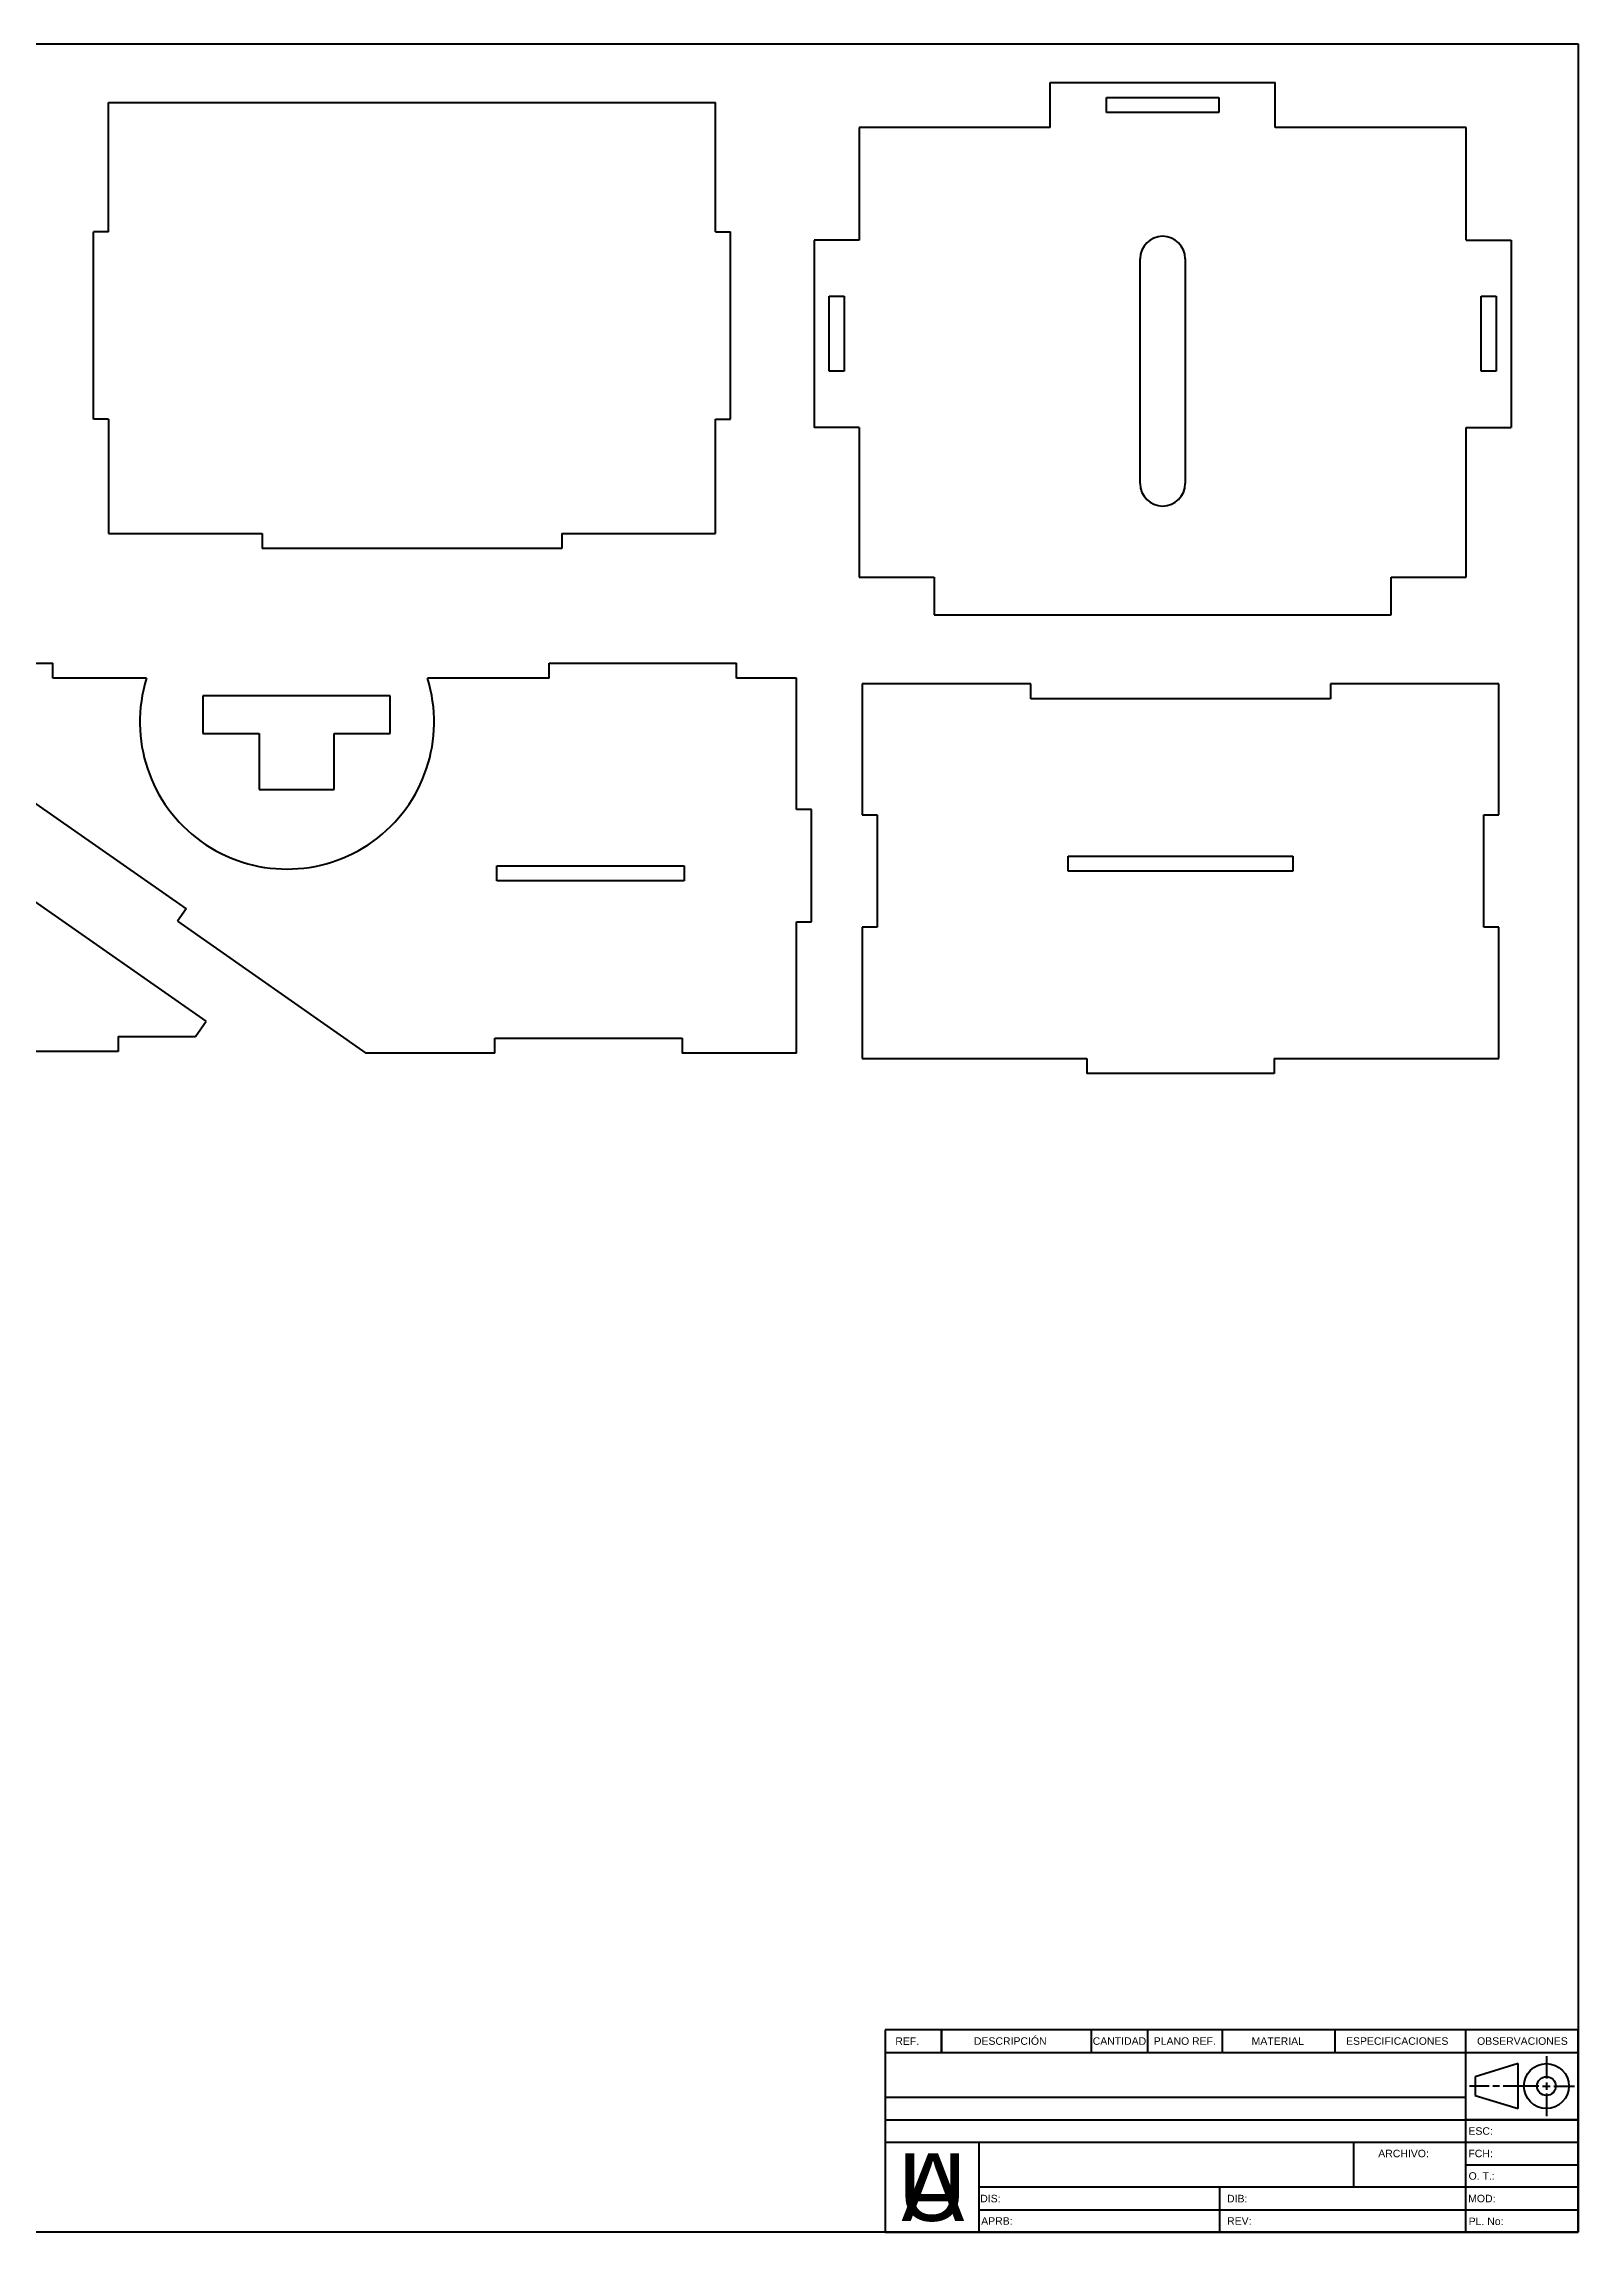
# Model space of a CAD drawing. Header units: millimetres. Extents: x 20 to 836, y 5 to 589.
# Drawn here: x 426 to 836, y 5 to 589 of the extents above; entities that cross this region are included whole.
import ezdxf
from ezdxf.enums import TextEntityAlignment as Align

# ---------------------------------------------------------------- set-up
doc = ezdxf.new("R2010")
doc.units = ezdxf.units.MM
for name, color, linetype, lineweight in [('Border (ISO)', 7, 'Continuous', 70), ('Title (ISO)', 7, 'Continuous', 50), ('Visible (ISO)', 7, 'Continuous', 50)]:
    doc.layers.add(name, color=color, linetype=linetype, lineweight=lineweight)
doc.styles.add('Note Text (ISO)', font='tahoma.ttf')
doc.styles.add('Text Style20', font='arial.ttf')
doc.styles.add('Text Style40', font='arial.ttf')
doc.styles.add('Text Style56', font='arial.ttf')

# ---------------------------------------------------------------- blocks, each defined once
blk = doc.blocks.new('Borders ISO')
at = {"layer": 'Border (ISO)'}
for p, q in [((20, 589), (836, 589)), ((20, 5), (20, 589)), ((836, 589), (836, 5)), ((836, 5), (20, 5))]:
    blk.add_line(p, q, dxfattribs=at)
blk = doc.blocks.new('Title Blocks ISOUdeA')
at = {"layer": 'Title (ISO)'}
for p, q in [((271.71, 174), (86.71, 174)), ((86.71, 174), (86.71, 120)), ((101.71, 168), (101.71, 174)), ((101.71, 174), (101.71, 168)), ((141.69, 174), (141.69, 168)), ((141.69, 174), (141.69, 168)), ((156.69, 174), (156.69, 168)), ((176.69, 174), (176.69, 168)), ((206.71, 174), (206.71, 168)), ((241.71, 120), (241.71, 174)), ((271.71, 120), (271.71, 174)), ((86.71, 168), (271.71, 168)), ((241.71, 168), (271.71, 168)), ((241.71, 150), (241.71, 168)), ((255.71, 165), (244.21, 161.5)), ((255.71, 153), (255.71, 165)), ((263.21, 167), (263.21, 161)), ((271.71, 168), (271.71, 150)), ((247.91, 159), (242.71, 159)), ((244.21, 161.5), (244.21, 156.5)), ((250.71, 159), (248.91, 159)), ((261.21, 159), (251.71, 159)), ((262.21, 159), (264.21, 159)), ((263.21, 160), (263.21, 158)), ((265.21, 159), (270.71, 159)), ((86.71, 156), (241.71, 156)), ((244.21, 156.5), (255.71, 153)), ((263.21, 157), (263.21, 151)), ((86.71, 150), (271.71, 150)), ((271.71, 150), (241.71, 150)), ((86.71, 144), (271.71, 144)), ((86.71, 144), (111.71, 144)), ((86.71, 144), (86.71, 120)), ((111.71, 144), (111.71, 120)), ((211.71, 144), (211.71, 132)), ((241.71, 138), (271.71, 138)), ((271.71, 132), (111.71, 132)), ((176.07, 120), (176.07, 132)), ((111.71, 126), (271.71, 126)), ((86.71, 120), (271.71, 120))]:
    blk.add_line(p, q, dxfattribs=at)
for radius in [6, 2.5]:
    blk.add_circle((263.21, 159), radius, dxfattribs=at)
at = {"layer": 'Title (ISO)', "style": 'Note Text (ISO)'}
for s, insert, char_height, width, attachment_point in [('\\fArial|b0|i0;{\\H2.0000;REF.}', (92.58, 171), 2, 15.0045, 5), ('\\fArial|b0|i0;{\\H2.0000;DESCRIPCIÓN}', (120.09, 171), 2, 40.0397, 5), ('\\fArial|b0|i0;{\\H2.0000;CANTIDAD}', (149.23, 171), 2, 15.0033, 5), ('\\fArial|b0|i0;{\\H2.0000;PLANO REF.}', (166.68, 171), 2, 20.0141, 5), ('\\fArial|b0|i0;{\\H2.0000;MATERIAL}', (191.5, 171), 2, 30.0011, 5), ('\\fArial|b0|i0;{\\H2.0000;ESPECIFICACIONES}', (223.38, 171), 2, 33.3891, 5), ('\\fArial|b0|i0;{\\H2.0000;OBSERVACIONES}', (256.81, 171), 2, 29.9491, 5), ('\\fArial|b0|i0;{\\H2.0000;ESC:}', (245.65, 147), 2, 6.6713, 5), ('\\fArial|b0|i0;{\\H18.0000;U}', (90.17, 141.01), 18, 23.3668, 1), ('\\fArial|b0|i0;{\\H2.0000;ARCHIVO:}', (225.07, 141), 2, 30, 5), ('\\fArial|b0|i0;{\\H2.0000;FCH:}', (245.64, 141), 2, 6.6713, 5), ('\\fArial|b0|i0;{\\H2.0000;O. T.:}', (245.93, 135), 2, 7.1965, 5), ('\\fArial|b0|i0;{\\H2.0000;DIS:}', (114.78, 128.98), 2, 5.4345, 5), ('\\fArial|b0|i0;{\\H2.0000;DIB:}', (180.68, 128.98), 2, 5.4345, 5), ('\\fArial|b0|i0;{\\H2.0000;MOD:}', (245.98, 128.98), 2, 7.3202, 5), ('\\fArial|b0|i0;{\\H2.0000;APRB:}', (116.52, 123), 2, 8.7545, 5), ('\\fArial|b0|i0;{\\H2.0000;REV:}', (181.23, 123), 2, 6.5229, 5), ('\\fArial|b0|i0;{\\H2.0000;PL. No:}', (247.11, 122.9), 2, 9.5932, 5)]:
    blk.add_mtext(s, dxfattribs=dict(at, insert=insert, char_height=char_height, width=width, attachment_point=attachment_point))
at = {"layer": 'Title (ISO)', "insert": (91.05, 141.01), "char_height": 18, "attachment_point": 1, "style": 'Note Text (ISO)'}
blk.add_mtext('\\fArial|b0|i0;{\\H18.0000;A}', dxfattribs=at)
at = {"layer": 'Title (ISO)'}
for tag, height, style, p in [('¿Nombre_de_la_empresa?', 5, 'Text Style20', (162.57, 162)), ('¿Nombre_de_la_sección?', 3, 'Text Style56', (162.57, 153)), ('¿Nombre_de_la_Subsección?', 3, 'Text Style56', (162.57, 147)), ('¿Escala?', 2, 'Text Style40', (261.16, 147)), ('¿Fecha_?', 2, 'Text Style40', (259.28, 141)), ('¿Nombre_del_Ensamble?', 3, 'Text Style56', (161.71, 138)), ('¿Archivo_?', 2, 'Text Style40', (225.07, 135)), ('¿Orden_de_trabajo_?', 2, 'Text Style40', (259.71, 135)), ('¿Nombre_del_Diseñador_?', 2, 'Text Style40', (133.6, 128.98)), ('¿Nombre_del_Dibujante_?', 2, 'Text Style40', (199.33, 128.98)), ('¿Modelo_?', 2, 'Text Style40', (259.77, 128.98)), ('¿Nombre_de_Quien_Aprueba_?', 2, 'Text Style40', (139.51, 123)), ('¿Nombre_del_Revisor_?', 2, 'Text Style40', (198.99, 123)), ('¿No_Plano_?', 2, 'Text Style40', (260.86, 122.9))]:
    blk.add_attdef(tag, text='', height=height, dxfattribs=dict(at, style=style)).set_placement(p, align=Align.MIDDLE_CENTER)

msp = doc.modelspace()

# ---------------------------------------------------------------- linework, layer by layer
at = {"layer": 'Visible (ISO)'}
for p, q in [((695.06, 578.63), (755.06, 578.63)), ((695.06, 566.63), (695.06, 578.63)), ((755.06, 566.63), (755.06, 578.63)), ((443.68, 573.3), (605.68, 573.3)), ((443.68, 538.8), (443.68, 573.3)), ((605.68, 538.8), (605.68, 573.3)), ((710.06, 574.63), (740.06, 574.63)), ((710.06, 570.63), (710.06, 574.63)), ((740.06, 574.63), (740.06, 570.63)), ((644.06, 566.63), (644.06, 536.63)), ((695.06, 566.63), (644.06, 566.63)), ((740.06, 570.63), (710.06, 570.63)), ((806.06, 566.63), (755.06, 566.63)), ((806.06, 536.63), (806.06, 566.63)), ((443.68, 538.8), (439.68, 538.8)), ((439.68, 488.8), (439.68, 538.8)), ((605.68, 538.8), (609.68, 538.8)), ((609.68, 488.8), (609.68, 538.8)), ((644.06, 536.63), (632.06, 536.63)), ((632.06, 536.63), (632.06, 486.63)), ((719.06, 471.63), (719.06, 531.63)), ((731.06, 531.63), (731.06, 471.63)), ((806.06, 536.63), (818.06, 536.63)), ((818.06, 536.63), (818.06, 486.63)), ((636.06, 521.63), (640.06, 521.63)), ((636.06, 501.63), (636.06, 521.63)), ((640.06, 521.63), (640.06, 501.63)), ((810.06, 521.63), (814.06, 521.63)), ((810.06, 501.63), (810.06, 521.63)), ((814.06, 521.63), (814.06, 501.63)), ((640.06, 501.63), (636.06, 501.63)), ((814.06, 501.63), (810.06, 501.63)), ((443.68, 488.8), (439.68, 488.8)), ((443.68, 488.8), (443.68, 458.3)), ((605.68, 488.8), (609.68, 488.8)), ((605.68, 458.3), (605.68, 488.8)), ((644.06, 486.63), (632.06, 486.63)), ((644.06, 486.63), (644.06, 446.63)), ((806.06, 446.63), (806.06, 486.63)), ((806.06, 486.63), (818.06, 486.63)), ((443.68, 458.3), (484.68, 458.3)), ((484.68, 458.3), (484.68, 454.3)), ((564.68, 458.3), (605.68, 458.3)), ((564.68, 458.3), (564.68, 454.3)), ((564.68, 454.3), (484.68, 454.3)), ((644.06, 446.63), (664.06, 446.63)), ((664.06, 446.63), (664.06, 436.63)), ((786.06, 446.63), (806.06, 446.63)), ((786.06, 436.63), (786.06, 446.63)), ((664.06, 436.63), (786.06, 436.63)), ((398.8, 423.67), (428.8, 423.67)), ((428.8, 419.67), (428.8, 423.67)), ((561.3, 423.67), (611.3, 423.67)), ((561.3, 419.67), (561.3, 423.67)), ((611.3, 419.67), (611.3, 423.67)), ((453.8, 419.67), (428.8, 419.67)), ((468.86, 414.97), (468.86, 404.97)), ((518.86, 414.97), (468.86, 414.97)), ((518.86, 404.97), (518.86, 414.97)), ((561.3, 419.67), (528.8, 419.67)), ((627.3, 419.67), (611.3, 419.67)), ((627.3, 384.67), (627.3, 419.67)), ((689.83, 418.23), (644.83, 418.23)), ((644.83, 418.23), (644.83, 383.23)), ((689.83, 414.23), (689.83, 418.23)), ((769.83, 418.23), (769.83, 414.23)), ((814.83, 418.23), (769.83, 418.23)), ((814.83, 383.23), (814.83, 418.23)), ((769.83, 414.23), (689.83, 414.23)), ((468.86, 404.97), (483.86, 404.97)), ((483.86, 404.97), (483.86, 389.97)), ((503.86, 404.97), (518.86, 404.97)), ((503.86, 389.97), (503.86, 404.97)), ((423.38, 386.82), (464.34, 358.14)), ((483.86, 389.97), (503.86, 389.97)), ((631.3, 384.67), (627.3, 384.67)), ((631.3, 354.67), (631.3, 384.67)), ((644.83, 383.23), (648.83, 383.23)), ((648.83, 383.23), (648.83, 353.23)), ((810.83, 353.23), (810.83, 383.23)), ((810.83, 383.23), (814.83, 383.23)), ((547.3, 365.67), (547.3, 369.67)), ((547.3, 369.67), (597.3, 369.67)), ((597.3, 369.67), (597.3, 365.67)), ((699.83, 368.23), (699.83, 372.23)), ((699.83, 372.23), (759.83, 372.23)), ((759.83, 368.23), (699.83, 368.23)), ((759.83, 372.23), (759.83, 368.23)), ((597.3, 365.67), (547.3, 365.67)), ((469.74, 328.16), (423.93, 360.23)), ((464.34, 358.14), (462.05, 354.86)), ((462.05, 354.86), (512.3, 319.67)), ((627.3, 319.67), (627.3, 354.67)), ((627.3, 354.67), (631.3, 354.67)), ((644.83, 353.23), (644.83, 318.23)), ((648.83, 353.23), (644.83, 353.23)), ((814.83, 353.23), (810.83, 353.23)), ((814.83, 318.23), (814.83, 353.23)), ((466.89, 324.09), (469.74, 328.16)), ((446.22, 324.09), (446.22, 320.09)), ((446.22, 324.09), (466.89, 324.09)), ((546.8, 319.67), (546.8, 323.67)), ((546.8, 323.67), (596.8, 323.67)), ((596.8, 323.67), (596.8, 319.67)), ((446.22, 320.09), (416.22, 320.09)), ((546.8, 319.67), (512.3, 319.67)), ((627.3, 319.67), (596.8, 319.67)), ((644.83, 318.23), (704.83, 318.23)), ((704.83, 318.23), (704.83, 314.23)), ((754.83, 318.23), (814.83, 318.23)), ((754.83, 318.23), (754.83, 314.23)), ((754.83, 314.23), (704.83, 314.23))]:
    msp.add_line(p, q, dxfattribs=at)
for centre, radius, start, end in [((725.06, 531.63), 6, 0, 180), ((725.06, 471.63), 6, 180, 0), ((491.3, 408.03), 39.27, 162.75532, 17.24468)]:
    msp.add_arc(centre, radius, start, end, dxfattribs=at)

# ---------------------------------------------------------------- block references
for name, p in [('Borders ISO', (0, 0)), ('Title Blocks ISOUdeA', (564.29, -115))]:
    msp.add_blockref(name, p)

doc.saveas('drawing.dxf')
